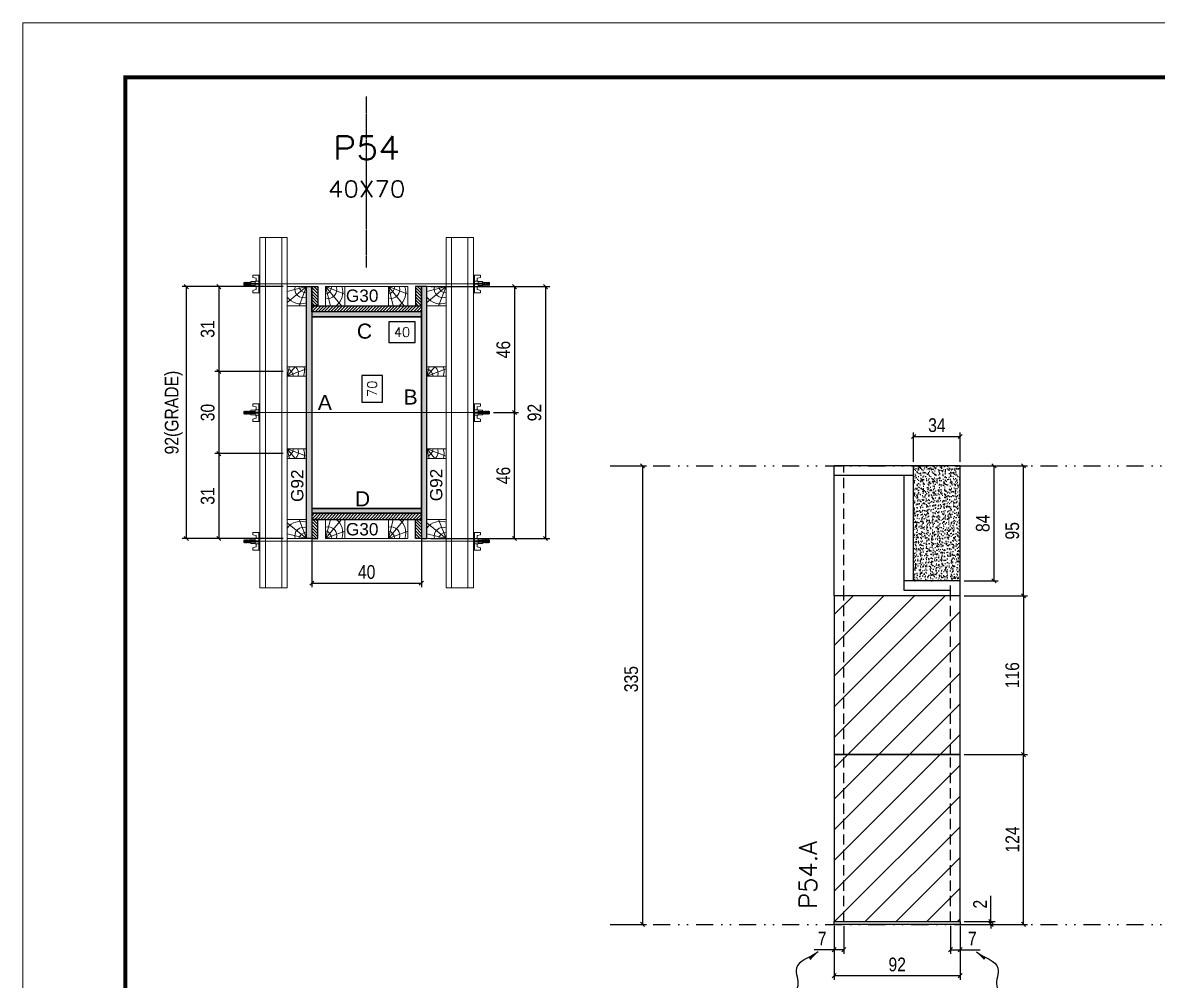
# Model space of a CAD drawing. Extents: x 2949 to 9203, y -16089 to 12527.
# Drawn here: x 2949 to 3778, y -13442 to -12742 of the extents above; entities that cross this region are included whole.
import ezdxf
from ezdxf.enums import TextEntityAlignment as Align

# ---------------------------------------------------------------- set-up
doc = ezdxf.new("R2010")
doc.units = 0
for name, pattern in [('DASHED', [0.75, 0.5, -0.25]), ('DIVIDE2', [0.625, 0.25, -0.125, 0, -0.125, 0, -0.125]), ('HIDDEN', [0.375, 0.25, -0.125])]:
    doc.linetypes.add(name, pattern=pattern)
for name, color, linetype in [('CHAPA', 1, 'Continuous'), ('COTA', 241, 'Continuous'), ('cotas', 4, 'Continuous'), ('MEIO_PONT', 93, 'Continuous'), ('Nível', 160, 'Continuous'), ('Painéis', 200, 'Continuous'), ('SARR_2.2x7', 40, 'Continuous'), ('SARRAFO', 251, 'Continuous'), ('Sarrafo de Pressão', 42, 'HIDDEN'), ('Texto de Titulo', 7, 'Continuous'), ('Texto Qtd Sarr', 242, 'Continuous'), ('TEXTO_GERAL', 7, 'Continuous')]:
    doc.layers.add(name, color=color, linetype=linetype)
for name, color, linetype, lineweight in [('Folhas', 255, 'Continuous', 9), ('Hachura', 251, 'Continuous', 9), ('Madeira', 126, 'Continuous', 18), ('Perfil Metálico', 224, 'Continuous', 18), ('SARRAFO DE PRESSAO', 251, 'DASHED', 9), ('Texto Seção', 7, 'Continuous', 15)]:
    doc.layers.add(name, color=color, linetype=linetype, lineweight=lineweight)
doc.styles.add('ARIAL', font='arial.ttf')
doc.styles.add('COTA TECNICA', font='techl___.ttf', dxfattribs={"height": 10})
doc.styles.add('COTA TECNICA 2X', font='techl___.ttf', dxfattribs={"height": 10})
doc.styles.add('COTA TECNICA-50', font='techl___.ttf', dxfattribs={"height": 10})
doc.styles.add('REGUA-120', font='ROMANS.shx', dxfattribs={"height": 15})
doc.styles.add('ROMANS', font='romans.shx')
doc.styles.add('SANSSERIF', font='sas_____.pfb')
doc.styles.get("Standard").update_dxf_attribs({"font": 'arial.ttf'})
doc.dimstyles.new('COTA PAINEL-50', dxfattribs={"dimtxt": 10, "dimasz": 3, "dimexe": 3, "dimexo": 3, "dimgap": 3, "dimtad": 1, "dimdec": 1, "dimzin": 12, "dimdsep": 46, "dimtxsty": 'COTA TECNICA-50', "dimblk1": 'OBLIQUE', "dimblk2": 'OBLIQUE', "dimsah": 1, "dimcen": 0.9, "dimclrd": 4, "dimclre": 4, "dimclrt": 240, "dimadec": 1, "dimazin": 3, "dimtfac": 1, "dimtdec": 1, "dimtmove": 0, "dimatfit": 3, "dimfxl": 1, "dimtolj": 1, "dimtzin": 12, "dimarcsym": 0})
doc.dimstyles.new('PAINEL', dxfattribs={"dimtxt": 10, "dimasz": 3, "dimexe": 3, "dimexo": 3, "dimgap": 3, "dimtad": 1, "dimdec": 1, "dimzin": 12, "dimdsep": 46, "dimtxsty": 'COTA TECNICA', "dimblk1": 'OBLIQUE', "dimblk2": 'OBLIQUE', "dimsah": 1, "dimcen": 0.9, "dimclrd": 4, "dimclre": 4, "dimclrt": 240, "dimadec": 1, "dimazin": 3, "dimtfac": 1, "dimtdec": 1, "dimtmove": 0, "dimatfit": 3, "dimfxl": 1, "dimtolj": 1, "dimtzin": 12, "dimarcsym": 0})
doc.dimstyles.new('SECAO PILAR', dxfattribs={"dimtxt": 10, "dimasz": 3, "dimexe": 3, "dimexo": 3, "dimgap": 3, "dimtad": 1, "dimdec": 1, "dimlfac": 0.5, "dimzin": 12, "dimdsep": 46, "dimtxsty": 'COTA TECNICA 2X', "dimblk1": 'OBLIQUE', "dimblk2": 'OBLIQUE', "dimsah": 1, "dimcen": 0.9, "dimclrd": 256, "dimclre": 256, "dimclrt": 256, "dimadec": 1, "dimazin": 3, "dimtfac": 1, "dimtdec": 1, "dimtmove": 0, "dimatfit": 3, "dimfxl": 1, "dimtolj": 1, "dimtzin": 12, "dimarcsym": 0})
doc.dimstyles.new('SECÇÃO 2', dxfattribs={"dimtxt": 7, "dimasz": 6, "dimexe": 0.18, "dimexo": 2, "dimgap": -4, "dimtad": 3, "dimdec": 1, "dimlfac": 0.5, "dimzin": 12, "dimdsep": 46, "dimtxsty": 'ROMANS', "dimblk": 'ARCHTICK', "dimcen": 0.09, "dimse1": 1, "dimse2": 1, "dimsd1": 1, "dimsd2": 1, "dimclrd": 180, "dimclre": 5, "dimclrt": 1, "dimadec": 0, "dimazin": 3, "dimtfac": 1, "dimtdec": 1, "dimtofl": 0, "dimtmove": 0, "dimatfit": 3, "dimldrblk": 'ARCHTICK', "dimfxl": 1, "dimtolj": 1, "dimtzin": 0, "dimarcsym": 0})
doc.dimstyles.get("Standard").update_dxf_attribs({"dimtxt": 0.18, "dimasz": 0.18, "dimexe": 0.18, "dimexo": 0.0625, "dimgap": 0.09, "dimtad": 0, "dimtih": 1, "dimtoh": 1, "dimdec": 4, "dimzin": 0, "dimdsep": 46, "dimtxsty": 'Standard', "dimcen": 0.09, "dimadec": 0, "dimazin": 0, "dimtfac": 1, "dimtdec": 4, "dimtofl": 0, "dimtmove": 0, "dimatfit": 3, "dimfxl": 1, "dimtolj": 1, "dimtzin": 0, "dimarcsym": 0})
pattern_1 = [(45, (-127662.416, -38793.522), (-11.2253202, 11.2253202), [])]

# ---------------------------------------------------------------- blocks, each defined once
blk = doc.blocks.new('9999999999')
at = {"layer": 'Folhas'}
blk.add_lwpolyline([(98138.98, 34190.21), (99623.98, 34190.21), (99623.98, 35240.21), (98138.98, 35240.21)], close=True, dxfattribs=at)
at = {"layer": 'Folhas', "color": 30, "const_width": 3}
blk.add_lwpolyline([(98213.98, 34230.21), (99583.98, 34230.21), (99583.98, 35200.21), (98213.98, 35200.21)], close=True, dxfattribs=at)
blk = doc.blocks.new('titulo1')
at = {"layer": 'Defpoints', "color": 252, "linetype": 'HIDDEN', "ltscale": 2}
blk.add_line((0, 0), (0, 125), dxfattribs=at)
at = {"layer": 'Defpoints', "style": 'ROMANS', "oblique": 15}
blk.add_attdef('FOLHA', text='', height=10, dxfattribs=at).set_placement((0, 15.58), align=Align.MIDDLE_CENTER)
at = {"layer": 'Texto Qtd Sarr', "color": 3, "style": 'ROMANS', "oblique": 15}
for tag, height, p in [('TITULO', 17, (0, 71.45)), ('SEÇÃO', 12, (0, 41.55))]:
    blk.add_attdef(tag, text='', height=height, dxfattribs=at).set_placement(p, align=Align.MIDDLE_CENTER)
blk = doc.blocks.new('_Oblique')
at = {"color": 0, "linetype": 'ByBlock', "lineweight": -2}
blk.add_line((-0.5, -0.5), (0.5, 0.5), dxfattribs=at)
blk = doc.blocks.new('*D3183')
at = {"layer": 'cotas', "color": 4, "linetype": 'ByBlock', "lineweight": -2, "transparency": 16777216}
for p, q in [((3381.24, -13065.63), (3404.96, -13065.63)), ((3401.96, -13065.63), (3401.96, -13400.63)), ((3381.24, -13400.63), (3404.96, -13400.63))]:
    blk.add_line(p, q, dxfattribs=at)
at = {"layer": 'Defpoints', "color": 0, "linetype": 'ByBlock', "transparency": 16777216}
for p in [(3378.24, -13065.63), (3378.24, -13400.63), (3401.96, -13400.63)]:
    blk.add_point(p, dxfattribs=at)
at = {"layer": 'cotas', "color": 4, "linetype": 'ByBlock', "lineweight": -2, "transparency": 16777216, "xscale": 3, "yscale": 3, "zscale": 3}
for p, rotation in [((3401.96, -13065.63), 90), ((3401.96, -13400.63), 270)]:
    blk.add_blockref('_Oblique', p, dxfattribs=dict(at, rotation=rotation))
at = {"layer": 'cotas', "color": 240, "linetype": 'ByBlock', "transparency": 16777216, "insert": (3393.74, -13221.48), "char_height": 10, "attachment_point": 5, "rotation": 90, "style": 'COTA TECNICA'}
blk.add_mtext('\\A1;335', dxfattribs=at)
blk = doc.blocks.new('*D3160')
at = {"layer": 'COTA', "color": 180, "lineweight": -2, "transparency": 16777216}
for p, q in [((3211.89, -12999.7), (3196.89, -12999.7)), ((3196.89, -12999.7), (3196.89, -13019.04)), ((3211.89, -13019.04), (3211.89, -12999.7)), ((3196.89, -13019.04), (3211.89, -13019.04))]:
    blk.add_line(p, q, dxfattribs=at)
at = {"layer": 'Defpoints', "color": 0, "transparency": 16777216}
for p in [(3160.38, -12956.74), (3160.38, -13096.74), (3215.89, -13096.74)]:
    blk.add_point(p, dxfattribs=at)
at = {"layer": 'COTA', "color": 1, "transparency": 16777216, "insert": (3204.39, -13009.37), "char_height": 7, "attachment_point": 5, "rotation": 90, "style": 'ROMANS'}
blk.add_mtext('\\A1;70', dxfattribs=at)
blk = doc.blocks.new('_ArchTick')
at = {"color": 0, "linetype": 'ByBlock', "const_width": 0.15}
blk.add_lwpolyline([(-0.5, -0.5), (0.5, 0.5)], dxfattribs=at)
blk = doc.blocks.new('*D3161')
at = {"layer": 'COTA', "lineweight": -2, "transparency": 16777216}
for p, q in [((3247.38, -12934.74), (3334.15, -12934.74)), ((3331.15, -12934.74), (3331.15, -13118.74)), ((3247.38, -13118.74), (3334.15, -13118.74))]:
    blk.add_line(p, q, dxfattribs=at)
at = {"layer": 'Defpoints', "color": 0, "transparency": 16777216}
for p in [(3244.38, -12934.74), (3244.38, -13118.74), (3331.15, -13118.74)]:
    blk.add_point(p, dxfattribs=at)
at = {"layer": 'COTA', "lineweight": -2, "transparency": 16777216, "xscale": 3, "yscale": 3, "zscale": 3}
for p, rotation in [((3331.15, -12934.74), 90), ((3331.15, -13118.74), 270)]:
    blk.add_blockref('_Oblique', p, dxfattribs=dict(at, rotation=rotation))
at = {"layer": 'COTA', "transparency": 16777216, "insert": (3323.07, -13026.74), "char_height": 10, "attachment_point": 5, "rotation": 90, "style": 'COTA TECNICA 2X'}
blk.add_mtext('\\A1;92', dxfattribs=at)
blk = doc.blocks.new('*D3162')
at = {"layer": 'COTA', "lineweight": -2, "transparency": 16777216}
for p, q in [((3281.38, -12934.74), (3311.39, -12934.74)), ((3308.39, -12934.74), (3308.39, -13026.74)), ((3293.18, -13026.74), (3311.39, -13026.74))]:
    blk.add_line(p, q, dxfattribs=at)
at = {"layer": 'Defpoints', "color": 0, "transparency": 16777216}
for p in [(3278.38, -12934.74), (3290.18, -13026.74), (3308.39, -13026.74)]:
    blk.add_point(p, dxfattribs=at)
at = {"layer": 'COTA', "lineweight": -2, "transparency": 16777216, "xscale": 3, "yscale": 3, "zscale": 3}
for p, rotation in [((3308.39, -12934.74), 90), ((3308.39, -13026.74), 270)]:
    blk.add_blockref('_Oblique', p, dxfattribs=dict(at, rotation=rotation))
at = {"layer": 'COTA', "transparency": 16777216, "insert": (3300.28, -12980.74), "char_height": 10, "attachment_point": 5, "rotation": 90, "style": 'COTA TECNICA 2X'}
blk.add_mtext('\\A1;46', dxfattribs=at)
blk = doc.blocks.new('*D3163')
at = {"layer": 'COTA', "lineweight": -2, "transparency": 16777216}
for p, q in [((3293.18, -13026.74), (3311.39, -13026.74)), ((3308.39, -13118.74), (3308.39, -13026.74)), ((3281.38, -13118.74), (3311.39, -13118.74))]:
    blk.add_line(p, q, dxfattribs=at)
at = {"layer": 'Defpoints', "color": 0, "transparency": 16777216}
for p in [(3290.18, -13026.74), (3308.39, -13026.74), (3278.38, -13118.74)]:
    blk.add_point(p, dxfattribs=at)
at = {"layer": 'COTA', "lineweight": -2, "transparency": 16777216, "xscale": 3, "yscale": 3, "zscale": 3}
for p, rotation in [((3308.39, -13026.74), 90), ((3308.39, -13118.74), 270)]:
    blk.add_blockref('_Oblique', p, dxfattribs=dict(at, rotation=rotation))
at = {"layer": 'COTA', "transparency": 16777216, "insert": (3300.28, -13072.74), "char_height": 10, "attachment_point": 5, "rotation": 90, "style": 'COTA TECNICA 2X'}
blk.add_mtext('\\A1;46', dxfattribs=at)
blk = doc.blocks.new('*D3164')
at = {"layer": 'COTA', "color": 180, "lineweight": -2, "transparency": 16777216}
for p, q in [((3235.88, -12960.53), (3216.55, -12960.53)), ((3216.55, -12960.53), (3216.55, -12975.53)), ((3235.88, -12975.53), (3235.88, -12960.53)), ((3216.55, -12975.53), (3235.88, -12975.53))]:
    blk.add_line(p, q, dxfattribs=at)
at = {"layer": 'Defpoints', "color": 0, "transparency": 16777216}
for p in [(3160.38, -12956.74), (3240.38, -12956.74), (3240.38, -12979.53)]:
    blk.add_point(p, dxfattribs=at)
at = {"layer": 'COTA', "color": 1, "transparency": 16777216, "insert": (3226.21, -12968.03), "char_height": 7, "attachment_point": 5, "style": 'ROMANS'}
blk.add_mtext('\\A1;40', dxfattribs=at)
blk = doc.blocks.new('PONTALETE')
at = {"layer": 'Madeira'}
for q in [(2.71, 7), (7, 5.76), (7, 1.74)]:
    blk.add_line((0, 0), q, dxfattribs=at)
blk.add_lwpolyline([(0, 0), (7, 0), (7, 7), (0, 7)], close=True, dxfattribs=at)
for centre, radius, start, end in [((2.04, 0.06), 6.23, 37.2818, 109.0913), ((1.09, 0.9), 3.19, 343.603, 109.9847), ((-0.21, -0.78), 3.09, 14.6322, 86.0383)]:
    blk.add_arc(centre, radius, start, end, dxfattribs=at)
blk = doc.blocks.new('*D3165')
at = {"layer": 'COTA', "lineweight": -2, "transparency": 16777216}
for p, q in [((3139.38, -12934.74), (3065.6, -12934.74)), ((3068.6, -12934.74), (3068.6, -13118.74)), ((3139.38, -13118.74), (3065.6, -13118.74))]:
    blk.add_line(p, q, dxfattribs=at)
at = {"layer": 'Defpoints', "color": 0, "transparency": 16777216}
for p in [(3142.38, -12934.74), (3068.6, -13118.74), (3142.38, -13118.74)]:
    blk.add_point(p, dxfattribs=at)
at = {"layer": 'COTA', "lineweight": -2, "transparency": 16777216, "xscale": 3, "yscale": 3, "zscale": 3}
for p, rotation in [((3068.6, -12934.74), 90), ((3068.6, -13118.74), 270)]:
    blk.add_blockref('_Oblique', p, dxfattribs=dict(at, rotation=rotation))
at = {"layer": 'COTA', "transparency": 16777216, "insert": (3059.38, -13026.74), "char_height": 10, "attachment_point": 5, "rotation": 90, "style": 'COTA TECNICA 2X'}
blk.add_mtext('\\A1;92(GRADE)', dxfattribs=at)
blk = doc.blocks.new('MEIO PONTALETE')
at = {"layer": 'Madeira'}
for q in [(2.71, 7), (3.5, 2.88), (3.5, 0.87)]:
    blk.add_line((0, 0), q, dxfattribs=at)
blk.add_lwpolyline([(0, 0), (3.5, 0), (3.5, 7), (0, 7)], close=True, dxfattribs=at)
for centre, radius, start, end in [((2.04, 0.06), 6.23, 76.4499, 109.0913), ((1.09, 0.9), 3.19, 40.9063, 109.9847), ((-0.21, -0.78), 3.09, 14.6322, 86.0383)]:
    blk.add_arc(centre, radius, start, end, dxfattribs=at)
blk = doc.blocks.new('*D3166')
at = {"layer": 'COTA', "lineweight": -2, "transparency": 16777216}
for p, q in [((3139.38, -13056.74), (3089.44, -13056.74)), ((3092.44, -13056.74), (3092.44, -13118.74)), ((3139.38, -13118.74), (3089.44, -13118.74))]:
    blk.add_line(p, q, dxfattribs=at)
at = {"layer": 'Defpoints', "color": 0, "transparency": 16777216}
for p in [(3142.38, -13056.74), (3092.44, -13118.74), (3142.38, -13118.74)]:
    blk.add_point(p, dxfattribs=at)
at = {"layer": 'COTA', "lineweight": -2, "transparency": 16777216, "xscale": 3, "yscale": 3, "zscale": 3}
for p, rotation in [((3092.44, -13056.74), 90), ((3092.44, -13118.74), 270)]:
    blk.add_blockref('_Oblique', p, dxfattribs=dict(at, rotation=rotation))
at = {"layer": 'COTA', "transparency": 16777216, "insert": (3084.23, -13087.74), "char_height": 10, "attachment_point": 5, "rotation": 90, "style": 'COTA TECNICA 2X'}
blk.add_mtext('\\A1;31', dxfattribs=at)
blk = doc.blocks.new('C')
at = {"layer": 'Hachura', "color": 0}
for p, q in [((0, 3.22), (0, -3.22)), ((0.45, 3.22), (0, 3.22)), ((0.46, 3.16), (0, 3.16)), ((0.46, 3.05), (0, 3.05)), ((0.46, 2.88), (0, 2.88)), ((0, 2.75), (0, -1.16)), ((0.46, 2.65), (0, 2.65)), ((0.46, 2.23), (0, 2.23)), ((0.46, 1.51), (0, 1.51)), ((0.39, 0.49), (0.17, 0.49)), ((0.45, -3.23), (0.45, 3.22)), ((0.45, 3.22), (2.58, 3.22)), ((1.74, 0.97), (0.45, 0.97)), ((1.45, 0.1), (0.45, 0.1)), ((1.35, 1.94), (1.35, 0.96)), ((2.58, 2.39), (1.47, 2.09)), ((1.74, -0.97), (1.74, 0.97)), ((1.74, 0.97), (1.74, 0.84)), ((1.74, 0.97), (1.74, 0.84)), ((1.74, 0.84), (3.35, 0.84)), ((3.35, 0.45), (1.74, 0.45)), ((2.58, 3.22), (2.58, 2.39)), ((3.32, 0.84), (3.32, -0.84)), ((3.35, 0.84), (3.35, -0.84)), ((3.68, 0.45), (3.35, 0.45)), ((3.84, -0.52), (3.35, 0.45)), ((3.35, 0.06), (3.67, -0.57)), ((3.68, 0.45), (4.16, -0.52)), ((3.72, 0.5), (4.25, -0.57)), ((4.37, -0.55), (3.83, 0.53)), ((4.15, 0.45), (3.93, 0.45)), ((4.42, -0.52), (3.93, 0.45)), ((4.15, 0.45), (4.26, 0.45)), ((4.26, 0.45), (4.74, -0.52)), ((4.3, 0.5), (4.83, -0.57)), ((4.95, -0.55), (4.41, 0.53)), ((4.51, 0.45), (4.84, 0.45)), ((5, -0.52), (4.51, 0.45)), ((4.84, 0.45), (5.32, -0.52)), ((4.88, 0.5), (5.41, -0.57)), ((5.53, -0.55), (4.99, 0.53)), ((5.58, -0.52), (5.09, 0.45)), ((5.42, 0.45), (5.09, 0.45)), ((5.58, -0.52), (5.09, 0.45)), ((5.42, 0.45), (5.74, -0.19)), ((5.46, 0.5), (5.74, -0.07)), ((5.74, 0.19), (5.57, 0.53)), ((5.74, 0.32), (5.68, 0.45)), ((5.68, 0.45), (5.74, 0.45)), ((5.74, 0.45), (5.9, 0.29)), ((5.74, 0.45), (5.74, -0.52)), ((5.9, -0.36), (5.9, 0.29)), ((0.45, 0), (0, 0)), ((0.46, -1.52), (0, -1.52)), ((0.46, -2.23), (0, -2.23)), ((0.46, -2.65), (0, -2.65)), ((0.46, -2.88), (0, -2.88)), ((0.46, -3.05), (0, -3.05)), ((0.46, -3.16), (0, -3.16)), ((0, -3.22), (2.57, -3.22)), ((0.08, -0.48), (0.29, -0.48)), ((0.29, -0.48), (0.4, -0.48)), ((0.45, 0), (0.45, -0.97)), ((0.45, -0.16), (1.45, -0.16)), ((0.45, -0.65), (0.45, -0.32)), ((0.45, -3.23), (0.45, -0.65)), ((0.45, -0.97), (1.74, -0.97)), ((1.35, -1.94), (1.35, -0.97)), ((2.58, -2.39), (1.47, -2.1)), ((3.35, -0.32), (1.74, -0.32)), ((3.35, -0.84), (1.74, -0.84)), ((2.58, -3.23), (2.58, -2.39)), ((3.35, -0.07), (3.58, -0.52)), ((3.35, -0.52), (3.58, -0.52)), ((3.84, -0.52), (4.16, -0.52)), ((4.42, -0.52), (4.74, -0.52)), ((4.63, -0.52), (4.74, -0.52)), ((5, -0.52), (5.32, -0.52)), ((5.58, -0.52), (5.74, -0.52)), ((5.74, -0.52), (5.9, -0.36)), ((5.74, -0.52), (5.74, -0.52))]:
    blk.add_line(p, q, dxfattribs=at)
for centre, radius, start, end in [((1.52, 1.94), 0.161, 104.7436, 180), ((1.44, -0.03), 0.129, 272.695, 87.305), ((3.81, 0.39), 0.143, 25.5688, 154.4312), ((4.39, 0.39), 0.143, 25.5688, 154.4312), ((4.97, 0.39), 0.143, 25.5688, 154.4312), ((5.55, 0.39), 0.143, 25.5688, 154.4312), ((0.17, -0.37), 0.174, 221.744, 317.8592), ((1.52, -1.94), 0.161, 180, 255.2564), ((3.71, -0.4), 0.174, 222.1408, 318.256), ((4.29, -0.4), 0.174, 222.1408, 318.256), ((4.87, -0.4), 0.174, 222.1408, 318.256), ((5.45, -0.4), 0.174, 222.1408, 318.256), ((5.61, -0.4), 0.174, 317.8592, 318.256)]:
    blk.add_arc(centre, radius, start, end, dxfattribs=at)
blk = doc.blocks.new('*D3167')
at = {"layer": 'COTA', "lineweight": -2, "transparency": 16777216}
for p, q in [((3139.38, -12934.74), (3089.44, -12934.74)), ((3092.44, -12934.74), (3092.44, -12996.74)), ((3139.38, -12996.74), (3089.44, -12996.74))]:
    blk.add_line(p, q, dxfattribs=at)
at = {"layer": 'Defpoints', "color": 0, "transparency": 16777216}
for p in [(3142.38, -12934.74), (3092.44, -12996.74), (3142.38, -12996.74)]:
    blk.add_point(p, dxfattribs=at)
at = {"layer": 'COTA', "lineweight": -2, "transparency": 16777216, "xscale": 3, "yscale": 3, "zscale": 3}
for p, rotation in [((3092.44, -12934.74), 90), ((3092.44, -12996.74), 270)]:
    blk.add_blockref('_Oblique', p, dxfattribs=dict(at, rotation=rotation))
at = {"layer": 'COTA', "transparency": 16777216, "insert": (3084.23, -12965.74), "char_height": 10, "attachment_point": 5, "rotation": 90, "style": 'COTA TECNICA 2X'}
blk.add_mtext('\\A1;31', dxfattribs=at)
blk = doc.blocks.new('*D3168')
at = {"layer": 'COTA', "lineweight": -2, "transparency": 16777216}
for p, q in [((3139.38, -12996.74), (3089.44, -12996.74)), ((3092.44, -12996.74), (3092.44, -13056.74)), ((3139.38, -13056.74), (3089.44, -13056.74))]:
    blk.add_line(p, q, dxfattribs=at)
at = {"layer": 'Defpoints', "color": 0, "transparency": 16777216}
for p in [(3142.38, -12996.74), (3092.44, -13056.74), (3142.38, -13056.74)]:
    blk.add_point(p, dxfattribs=at)
at = {"layer": 'COTA', "lineweight": -2, "transparency": 16777216, "xscale": 3, "yscale": 3, "zscale": 3}
for p, rotation in [((3092.44, -12996.74), 90), ((3092.44, -13056.74), 270)]:
    blk.add_blockref('_Oblique', p, dxfattribs=dict(at, rotation=rotation))
at = {"layer": 'COTA', "transparency": 16777216, "insert": (3084.23, -13026.74), "char_height": 10, "attachment_point": 5, "rotation": 90, "style": 'COTA TECNICA 2X'}
blk.add_mtext('\\A1;30', dxfattribs=at)
blk = doc.blocks.new('*D3184')
at = {"layer": 'COTA', "lineweight": -2, "transparency": 16777216}
for p, q in [((3160.38, -13103.34), (3160.38, -13154.38)), ((3240.38, -13103.34), (3240.38, -13154.38)), ((3160.38, -13151.38), (3240.38, -13151.38))]:
    blk.add_line(p, q, dxfattribs=at)
at = {"layer": 'Defpoints', "color": 0, "transparency": 16777216}
for p in [(3160.38, -13100.34), (3240.38, -13100.34), (3240.38, -13151.38)]:
    blk.add_point(p, dxfattribs=at)
at = {"layer": 'COTA', "lineweight": -2, "transparency": 16777216, "xscale": 3, "yscale": 3, "zscale": 3, "rotation": 180}
blk.add_blockref('_Oblique', (3160.38, -13151.38), dxfattribs=at)
at = {"layer": 'COTA', "lineweight": -2, "transparency": 16777216, "xscale": 3, "yscale": 3, "zscale": 3}
blk.add_blockref('_Oblique', (3240.38, -13151.38), dxfattribs=at)
at = {"layer": 'COTA', "transparency": 16777216, "insert": (3200.38, -13143.27), "char_height": 10, "attachment_point": 5, "style": 'COTA TECNICA 2X'}
blk.add_mtext('\\A1;40', dxfattribs=at)
blk = doc.blocks.new('*D3169')
at = {"layer": 'COTA', "color": 4, "lineweight": -2, "transparency": 16777216}
for p, q in [((3542.09, -13401.63), (3542.09, -13441.09)), ((3634.09, -13401.63), (3634.09, -13441.09)), ((3542.09, -13438.09), (3634.09, -13438.09))]:
    blk.add_line(p, q, dxfattribs=at)
at = {"layer": 'Defpoints', "color": 0, "transparency": 16777216}
for p in [(3542.09, -13398.63), (3634.09, -13398.63), (3634.09, -13438.09)]:
    blk.add_point(p, dxfattribs=at)
at = {"layer": 'COTA', "color": 4, "lineweight": -2, "transparency": 16777216, "xscale": 3, "yscale": 3, "zscale": 3, "rotation": 180}
blk.add_blockref('_Oblique', (3542.09, -13438.09), dxfattribs=at)
at = {"layer": 'COTA', "color": 4, "lineweight": -2, "transparency": 16777216, "xscale": 3, "yscale": 3, "zscale": 3}
blk.add_blockref('_Oblique', (3634.09, -13438.09), dxfattribs=at)
at = {"layer": 'COTA', "color": 240, "transparency": 16777216, "insert": (3588.09, -13430), "char_height": 10, "attachment_point": 5, "style": 'COTA TECNICA'}
blk.add_mtext('\\A1;92', dxfattribs=at)
blk = doc.blocks.new('*D3170')
at = {"layer": 'COTA', "color": 4, "lineweight": -2, "transparency": 16777216}
for p, q in [((3542.09, -13403.63), (3542.09, -13422.14)), ((3549.09, -13401.63), (3549.09, -13422.14)), ((3542.09, -13419.14), (3527.36, -13419.14)), ((3549.09, -13419.14), (3542.09, -13419.14))]:
    blk.add_line(p, q, dxfattribs=at)
at = {"layer": 'Defpoints', "color": 0, "transparency": 16777216}
for p in [(3549.09, -13398.63), (3542.09, -13400.63), (3542.09, -13419.14)]:
    blk.add_point(p, dxfattribs=at)
at = {"layer": 'COTA', "color": 4, "lineweight": -2, "transparency": 16777216, "xscale": 3, "yscale": 3, "zscale": 3, "rotation": 180}
blk.add_blockref('_Oblique', (3542.09, -13419.14), dxfattribs=at)
at = {"layer": 'COTA', "color": 4, "lineweight": -2, "transparency": 16777216, "xscale": 3, "yscale": 3, "zscale": 3}
blk.add_blockref('_Oblique', (3549.09, -13419.14), dxfattribs=at)
at = {"layer": 'COTA', "color": 240, "transparency": 16777216, "insert": (3533.23, -13411.07), "char_height": 10, "attachment_point": 5, "style": 'COTA TECNICA-50'}
blk.add_mtext('\\A1;7', dxfattribs=at)
blk = doc.blocks.new('*D3171')
at = {"layer": 'COTA', "color": 4, "lineweight": -2, "transparency": 16777216}
for p, q in [((3627.09, -13401.63), (3627.09, -13422.14)), ((3634.09, -13403.63), (3634.09, -13422.14)), ((3627.09, -13419.14), (3634.09, -13419.14)), ((3634.09, -13419.14), (3648.82, -13419.14))]:
    blk.add_line(p, q, dxfattribs=at)
at = {"layer": 'Defpoints', "color": 0, "transparency": 16777216}
for p in [(3627.09, -13398.63), (3634.09, -13400.63), (3634.09, -13419.14)]:
    blk.add_point(p, dxfattribs=at)
at = {"layer": 'COTA', "color": 4, "lineweight": -2, "transparency": 16777216, "xscale": 3, "yscale": 3, "zscale": 3, "rotation": 180}
blk.add_blockref('_Oblique', (3627.09, -13419.14), dxfattribs=at)
at = {"layer": 'COTA', "color": 4, "lineweight": -2, "transparency": 16777216, "xscale": 3, "yscale": 3, "zscale": 3}
blk.add_blockref('_Oblique', (3634.09, -13419.14), dxfattribs=at)
at = {"layer": 'COTA', "color": 240, "transparency": 16777216, "insert": (3642.96, -13411.07), "char_height": 10, "attachment_point": 5, "style": 'COTA TECNICA-50'}
blk.add_mtext('\\A1;7', dxfattribs=at)
blk = doc.blocks.new('*D3172')
at = {"layer": 'COTA', "color": 4, "lineweight": -2, "transparency": 16777216}
for p, q in [((3637.09, -13276.63), (3683.33, -13276.63)), ((3680.33, -13400.63), (3680.33, -13276.63)), ((3637.09, -13400.63), (3683.33, -13400.63))]:
    blk.add_line(p, q, dxfattribs=at)
at = {"layer": 'Defpoints', "color": 0, "transparency": 16777216}
for p in [(3634.09, -13276.63), (3680.33, -13276.63), (3634.09, -13400.63)]:
    blk.add_point(p, dxfattribs=at)
at = {"layer": 'COTA', "color": 4, "lineweight": -2, "transparency": 16777216, "xscale": 3, "yscale": 3, "zscale": 3}
for p, rotation in [((3680.33, -13276.63), 90), ((3680.33, -13400.63), 270)]:
    blk.add_blockref('_Oblique', p, dxfattribs=dict(at, rotation=rotation))
at = {"layer": 'COTA', "color": 240, "transparency": 16777216, "insert": (3672.26, -13338.63), "char_height": 10, "attachment_point": 5, "rotation": 90, "style": 'COTA TECNICA-50'}
blk.add_mtext('\\A1;124', dxfattribs=at)
blk = doc.blocks.new('*D3173')
at = {"layer": 'COTA', "color": 4, "lineweight": -2, "transparency": 16777216}
for p, q in [((3656.62, -13398.63), (3656.62, -13379.83)), ((3637.09, -13398.63), (3659.62, -13398.63)), ((3656.62, -13400.63), (3656.62, -13398.63)), ((3637.09, -13400.63), (3659.62, -13400.63)), ((3656.62, -13400.63), (3656.62, -13403.63))]:
    blk.add_line(p, q, dxfattribs=at)
at = {"layer": 'Defpoints', "color": 0, "transparency": 16777216}
for p in [(3634.09, -13398.63), (3634.09, -13400.63), (3656.62, -13400.63)]:
    blk.add_point(p, dxfattribs=at)
at = {"layer": 'COTA', "color": 4, "lineweight": -2, "transparency": 16777216, "xscale": 3, "yscale": 3, "zscale": 3}
for p, rotation in [((3656.62, -13398.63), 270), ((3656.62, -13400.63), 90)]:
    blk.add_blockref('_Oblique', p, dxfattribs=dict(at, rotation=rotation))
at = {"layer": 'COTA', "color": 240, "transparency": 16777216, "insert": (3648.62, -13385.89), "char_height": 10, "attachment_point": 5, "rotation": 90, "style": 'COTA TECNICA-50'}
blk.add_mtext('\\A1;2', dxfattribs=at)
blk = doc.blocks.new('*D3174')
at = {"layer": 'COTA', "color": 4, "linetype": 'ByBlock', "lineweight": -2, "transparency": 16777216}
for p, q in [((3637.09, -13160.63), (3683.33, -13160.63)), ((3680.33, -13160.63), (3680.33, -13276.63)), ((3637.09, -13276.63), (3683.33, -13276.63))]:
    blk.add_line(p, q, dxfattribs=at)
at = {"layer": 'Defpoints', "color": 0, "linetype": 'ByBlock', "transparency": 16777216}
for p in [(3634.09, -13160.63), (3634.09, -13276.63), (3680.33, -13276.63)]:
    blk.add_point(p, dxfattribs=at)
at = {"layer": 'COTA', "color": 4, "linetype": 'ByBlock', "lineweight": -2, "transparency": 16777216, "xscale": 3, "yscale": 3, "zscale": 3}
for p, rotation in [((3680.33, -13160.63), 90), ((3680.33, -13276.63), 270)]:
    blk.add_blockref('_Oblique', p, dxfattribs=dict(at, rotation=rotation))
at = {"layer": 'COTA', "color": 240, "linetype": 'ByBlock', "transparency": 16777216, "insert": (3672.23, -13218.63), "char_height": 10, "attachment_point": 5, "rotation": 90, "style": 'COTA TECNICA'}
blk.add_mtext('\\A1;116', dxfattribs=at)
blk = doc.blocks.new('*D3185')
at = {"layer": 'COTA', "color": 4, "lineweight": -2, "transparency": 16777216}
for p, q in [((3637.09, -13065.63), (3683.33, -13065.63)), ((3680.33, -13160.63), (3680.33, -13065.63)), ((3637.09, -13160.63), (3683.33, -13160.63))]:
    blk.add_line(p, q, dxfattribs=at)
at = {"layer": 'Defpoints', "color": 0, "transparency": 16777216}
for p in [(3634.09, -13065.63), (3680.33, -13065.63), (3634.09, -13160.63)]:
    blk.add_point(p, dxfattribs=at)
at = {"layer": 'COTA', "color": 4, "lineweight": -2, "transparency": 16777216, "xscale": 3, "yscale": 3, "zscale": 3}
for p, rotation in [((3680.33, -13065.63), 90), ((3680.33, -13160.63), 270)]:
    blk.add_blockref('_Oblique', p, dxfattribs=dict(at, rotation=rotation))
at = {"layer": 'COTA', "color": 240, "transparency": 16777216, "insert": (3672.19, -13113.13), "char_height": 10, "attachment_point": 5, "rotation": 90, "style": 'COTA TECNICA'}
blk.add_mtext('\\A1;95', dxfattribs=at)
blk = doc.blocks.new('*D3186')
at = {"layer": 'COTA', "color": 4, "lineweight": -2, "transparency": 16777216}
for p, q in [((3637.09, -13065.63), (3661.79, -13065.63)), ((3658.79, -13065.63), (3658.79, -13149.63)), ((3637.09, -13149.63), (3661.79, -13149.63))]:
    blk.add_line(p, q, dxfattribs=at)
at = {"layer": 'Defpoints', "color": 0, "transparency": 16777216}
for p in [(3634.09, -13065.63), (3634.09, -13149.63), (3658.79, -13149.63)]:
    blk.add_point(p, dxfattribs=at)
at = {"layer": 'COTA', "color": 4, "lineweight": -2, "transparency": 16777216, "xscale": 3, "yscale": 3, "zscale": 3}
for p, rotation in [((3658.79, -13065.63), 90), ((3658.79, -13149.63), 270)]:
    blk.add_blockref('_Oblique', p, dxfattribs=dict(at, rotation=rotation))
at = {"layer": 'COTA', "color": 240, "transparency": 16777216, "insert": (3650.7, -13107.63), "char_height": 10, "attachment_point": 5, "rotation": 90, "style": 'COTA TECNICA'}
blk.add_mtext('\\A1;84', dxfattribs=at)
blk = doc.blocks.new('*D3187')
at = {"layer": 'COTA', "color": 4, "lineweight": -2, "transparency": 16777216}
for p, q in [((3600.09, -13062.63), (3600.09, -13041.22)), ((3634.09, -13062.63), (3634.09, -13041.22)), ((3600.09, -13044.22), (3634.09, -13044.22))]:
    blk.add_line(p, q, dxfattribs=at)
at = {"layer": 'Defpoints', "color": 0, "transparency": 16777216}
for p in [(3634.09, -13044.22), (3600.09, -13065.63), (3634.09, -13065.63)]:
    blk.add_point(p, dxfattribs=at)
at = {"layer": 'COTA', "color": 4, "lineweight": -2, "transparency": 16777216, "xscale": 3, "yscale": 3, "zscale": 3, "rotation": 180}
blk.add_blockref('_Oblique', (3600.09, -13044.22), dxfattribs=at)
at = {"layer": 'COTA', "color": 4, "lineweight": -2, "transparency": 16777216, "xscale": 3, "yscale": 3, "zscale": 3}
blk.add_blockref('_Oblique', (3634.09, -13044.22), dxfattribs=at)
at = {"layer": 'COTA', "color": 240, "transparency": 16777216, "insert": (3617.09, -13036), "char_height": 10, "attachment_point": 5, "style": 'COTA TECNICA-50'}
blk.add_mtext('\\A1;34', dxfattribs=at)

msp = doc.modelspace()

# ---------------------------------------------------------------- hatches: boundary and pattern name
at = {"layer": 'COTA', "linetype": 'ByBlock'}
h = msp.add_hatch(dxfattribs=at)
h.set_pattern_fill('AR-CONC', color=256, scale=0.03)
h.paths.add_polyline_path([(3634.09, -13065.63), (3600.09, -13065.63), (3600.09, -13149.63), (3634.09, -13149.63)])
at = {"layer": 'Hachura'}
h = msp.add_hatch(color=256, dxfattribs=at)
h.dxf.hatch_style = 1
h.paths.add_polyline_path([(3160.38, -13118.74), (3156.38, -13118.74), (3156.38, -12934.74), (3160.38, -12934.74)])
h = msp.add_hatch(color=256, dxfattribs=at)
h.dxf.hatch_style = 1
h.paths.add_polyline_path([(3160.38, -13118.74), (3156.38, -13118.74), (3156.38, -12934.74), (3160.38, -12934.74)])
h = msp.add_hatch(dxfattribs=at)
h.set_pattern_fill('ANSI31', color=256, scale=0.5, angle=90, style=0)
h.set_pattern_definition([(135, (-19731.0287, -3810.7878), (-1.12253202, -1.12253202), [])])
h.paths.add_polyline_path([(3160.38, -12948.74), (3164.78, -12948.74), (3164.78, -12934.74), (3160.38, -12934.74)])
h = msp.add_hatch(dxfattribs=at)
h.set_pattern_fill('ANSI31', color=256, scale=0.5, angle=90, style=0)
h.set_pattern_definition([(135, (-19689.0287, -3810.7878), (-1.12253202, -1.12253202), [])])
h.paths.add_polyline_path([(3240.38, -12948.74), (3235.98, -12948.74), (3235.98, -12934.74), (3240.38, -12934.74)])
h = msp.add_hatch(color=256, dxfattribs=at)
h.dxf.hatch_style = 1
h.paths.add_polyline_path([(3240.38, -13118.74), (3244.38, -13118.74), (3244.38, -12934.74), (3240.38, -12934.74)])
h = msp.add_hatch(color=256, dxfattribs=at)
h.dxf.hatch_style = 1
h.paths.add_polyline_path([(3240.38, -13118.74), (3244.38, -13118.74), (3244.38, -12934.74), (3240.38, -12934.74)])
h = msp.add_hatch(dxfattribs=at)
h.set_pattern_fill('ANSI31', color=256, scale=0.5, style=0)
h.set_pattern_definition([(45, (12334.3313, 9976.2685), (-1.12253202, 1.12253202), [])])
h.paths.add_polyline_path([(3240.38, -12953.14), (3240.38, -12948.74), (3160.38, -12948.74), (3160.38, -12953.14)])
h = msp.add_hatch(color=256, dxfattribs=at)
h.dxf.hatch_style = 1
h.paths.add_polyline_path([(3160.38, -12953.14), (3160.38, -12956.74), (3240.38, -12956.74), (3240.38, -12953.14)])
h = msp.add_hatch(color=256, dxfattribs=at)
h.dxf.hatch_style = 1
h.paths.add_polyline_path([(3160.38, -12953.14), (3160.38, -12956.74), (3240.38, -12956.74), (3240.38, -12953.14)])
h = msp.add_hatch(color=256, dxfattribs=at)
h.dxf.hatch_style = 1
h.paths.add_polyline_path([(3160.38, -13096.74), (3160.38, -13100.34), (3240.38, -13100.34), (3240.38, -13096.74)])
h = msp.add_hatch(color=256, dxfattribs=at)
h.dxf.hatch_style = 1
h.paths.add_polyline_path([(3160.38, -13096.74), (3160.38, -13100.34), (3240.38, -13100.34), (3240.38, -13096.74)])
h = msp.add_hatch(dxfattribs=at)
h.set_pattern_fill('ANSI31', color=256, scale=0.5, style=0)
h.set_pattern_definition([(45, (12334.3313, 10002.2685), (-1.12253202, 1.12253202), [])])
h.paths.add_polyline_path([(3240.38, -13100.34), (3240.38, -13104.74), (3160.38, -13104.74), (3160.38, -13100.34)])
h = msp.add_hatch(dxfattribs=at)
h.set_pattern_fill('ANSI31', color=256, scale=0.5, angle=90, style=0)
h.set_pattern_definition([(135, (-19731.0287, -3615.7878), (-1.12253202, -1.12253202), [])])
h.paths.add_polyline_path([(3160.38, -13104.74), (3164.78, -13104.74), (3164.78, -13118.74), (3160.38, -13118.74)])
h = msp.add_hatch(dxfattribs=at)
h.set_pattern_fill('ANSI31', color=256, scale=0.5, angle=90, style=0)
h.set_pattern_definition([(135, (-19689.0287, -3615.7878), (-1.12253202, -1.12253202), [])])
h.paths.add_polyline_path([(3240.38, -13104.74), (3235.98, -13104.74), (3235.98, -13118.74), (3240.38, -13118.74)])
at = {"layer": 'Hachura', "linetype": 'ByBlock'}
h = msp.add_hatch(dxfattribs=at)
h.set_pattern_fill('ANSI31', color=256, scale=5)
h.set_pattern_definition(pattern_1)
h.paths.add_polyline_path([(3542.09, -13276.63), (3634.09, -13276.63), (3634.09, -13160.63), (3542.09, -13160.63)])
h = msp.add_hatch(dxfattribs=at)
h.set_pattern_fill('ANSI31', color=256, scale=5)
h.set_pattern_definition(pattern_1)
h.paths.add_polyline_path([(3634.09, -13276.63), (3542.09, -13276.63), (3542.09, -13398.63), (3634.09, -13398.63)])

# ---------------------------------------------------------------- linework, layer by layer
at = {"layer": 'CHAPA'}
for points in [[(3160.38, -13118.74), (3156.38, -13118.74), (3156.38, -12934.74), (3160.38, -12934.74)], [(3160.38, -13118.74), (3156.38, -13118.74), (3156.38, -12934.74), (3160.38, -12934.74)], [(3240.38, -13118.74), (3244.38, -13118.74), (3244.38, -12934.74), (3240.38, -12934.74)], [(3240.38, -13118.74), (3244.38, -13118.74), (3244.38, -12934.74), (3240.38, -12934.74)], [(3160.38, -12953.14), (3160.38, -12956.74), (3240.38, -12956.74), (3240.38, -12953.14)], [(3160.38, -12953.14), (3160.38, -12956.74), (3240.38, -12956.74), (3240.38, -12953.14)], [(3160.38, -13096.74), (3160.38, -13100.34), (3240.38, -13100.34), (3240.38, -13096.74)], [(3160.38, -13096.74), (3160.38, -13100.34), (3240.38, -13100.34), (3240.38, -13096.74)]]:
    msp.add_lwpolyline(points, close=True, dxfattribs=at)
at = {"layer": 'COTA', "linetype": 'ByBlock'}
for p, q in [((3634.09, -13065.63), (3600.09, -13065.63)), ((3634.09, -13149.63), (3634.09, -13065.63))]:
    msp.add_line(p, q, dxfattribs=at)
at = {"layer": 'Hachura'}
for p, q in [((3111.58, -12932.74), (3285.38, -12932.73)), ((3111.58, -13026.74), (3285.38, -13026.75)), ((3111.58, -13120.74), (3285.38, -13120.75))]:
    msp.add_line(p, q, dxfattribs=at)
at = {"layer": 'Madeira'}
for points in [[(3156.38, -13118.74), (3142.38, -13118.74), (3142.38, -12934.74), (3156.38, -12934.74)], [(3170.38, -12934.74), (3170.38, -12948.74), (3230.38, -12948.74), (3230.38, -12934.74)], [(3244.38, -13118.74), (3258.38, -13118.74), (3258.38, -12934.74), (3244.38, -12934.74)], [(3170.38, -13118.74), (3170.38, -13104.74), (3230.38, -13104.74), (3230.38, -13118.74)]]:
    msp.add_lwpolyline(points, close=True, dxfattribs=at)
at = {"layer": 'Nível', "color": 4, "linetype": 'DIVIDE2', "ltscale": 50}
for p, q in [((3378.24, -13065.63), (4388.58, -13065.63)), ((3378.24, -13400.63), (4388.58, -13400.63))]:
    msp.add_line(p, q, dxfattribs=at)
at = {"layer": 'Painéis'}
for p, q in [((3542.09, -13160.63), (3542.09, -13065.63)), ((3600.09, -13065.63), (3542.09, -13065.63)), ((3600.09, -13149.63), (3600.09, -13065.63)), ((3634.09, -13149.63), (3600.09, -13149.63)), ((3634.09, -13160.63), (3634.09, -13149.63)), ((3634.09, -13160.63), (3542.09, -13160.63))]:
    msp.add_line(p, q, dxfattribs=at)
for points in [[(3240.38, -12956.74), (3160.38, -12956.74), (3160.38, -13096.74), (3240.38, -13096.74)], [(3542.09, -13276.63), (3634.09, -13276.63), (3634.09, -13160.63), (3542.09, -13160.63)], [(3542.09, -13398.63), (3634.09, -13398.63), (3634.09, -13276.63), (3542.09, -13276.63)], [(3542.09, -13398.63), (3634.09, -13398.63), (3634.09, -13400.63), (3542.09, -13400.63)]]:
    msp.add_lwpolyline(points, close=True, dxfattribs=at)
at = {"layer": 'Perfil Metálico'}
for points in [[(3122.38, -13154.74), (3142.38, -13154.74), (3142.38, -12898.74), (3122.38, -12898.74)], [(3138.38, -12898.74), (3126.38, -12898.74), (3126.38, -13154.74), (3138.38, -13154.74)], [(3278.38, -13154.74), (3258.38, -13154.74), (3258.38, -12898.74), (3278.38, -12898.74)], [(3262.38, -12898.74), (3274.38, -12898.74), (3274.38, -13154.74), (3262.38, -13154.74)]]:
    msp.add_lwpolyline(points, close=True, dxfattribs=at)
at = {"layer": 'SARR_2.2x7'}
for p, q in [((3600.09, -13072.63), (3542.09, -13072.63)), ((3593.09, -13149.63), (3593.09, -13072.63)), ((3593.09, -13156.63), (3593.09, -13149.63)), ((3600.09, -13149.63), (3593.09, -13149.63)), ((3627.09, -13156.63), (3593.09, -13156.63))]:
    msp.add_line(p, q, dxfattribs=at)
at = {"layer": 'SARRAFO'}
for points in [[(3164.78, -12934.74), (3164.78, -12948.74), (3160.38, -12948.74), (3160.38, -12934.74)], [(3235.98, -12934.74), (3235.98, -12948.74), (3240.38, -12948.74), (3240.38, -12934.74)], [(3160.38, -12948.74), (3240.38, -12948.74), (3240.38, -12953.14), (3160.38, -12953.14)], [(3160.38, -13104.74), (3240.38, -13104.74), (3240.38, -13100.34), (3160.38, -13100.34)], [(3164.78, -13118.74), (3164.78, -13104.74), (3160.38, -13104.74), (3160.38, -13118.74)], [(3235.98, -13118.74), (3235.98, -13104.74), (3240.38, -13104.74), (3240.38, -13118.74)]]:
    msp.add_lwpolyline(points, close=True, dxfattribs=at)
at = {"layer": 'Sarrafo de Pressão', "ltscale": 30}
for p, q in [((3549.09, -13160.63), (3549.09, -13065.63)), ((3627.09, -13160.63), (3627.09, -13149.63)), ((3549.09, -13276.63), (3549.09, -13160.63)), ((3627.09, -13276.63), (3627.09, -13160.63)), ((3549.09, -13398.63), (3549.09, -13276.63)), ((3627.09, -13398.63), (3627.09, -13276.63))]:
    msp.add_line(p, q, dxfattribs=at)

# ---------------------------------------------------------------- block references
at = {"layer": 'Hachura', "linetype": 'Continuous', "yscale": 2, "zscale": 2, "rotation": 180}
for p, xscale in [((3122.38, -12932.74), 2), ((3278.38, -12932.74), -2)]:
    msp.add_blockref('C', p, dxfattribs=dict(at, xscale=xscale))
at = {"layer": 'Hachura', "linetype": 'Continuous', "yscale": 2, "zscale": 2}
for p, xscale in [((3122.38, -13026.74), -2), ((3278.38, -13026.74), 2), ((3122.38, -13120.74), -2), ((3278.38, -13120.74), 2)]:
    msp.add_blockref('C', p, dxfattribs=dict(at, xscale=xscale))
at = {"layer": 'MEIO_PONT'}
for name, p, xscale, yscale, zscale, rotation in [('PONTALETE', (3156.38, -12934.74), 2, 2, 2, 180), ('PONTALETE', (3170.38, -12934.74), 2, 2, 2, 270), ('PONTALETE', (3216.38, -12934.74), 2, 2, 2, 270), ('PONTALETE', (3258.38, -12934.74), 2, 2, 2, 180), ('MEIO PONTALETE', (3142.38, -13000.24), -1.999999997962732, 1.999999997962732, 1.999999997962732, 270), ('MEIO PONTALETE', (3244.38, -13000.24), -1.999999997962732, 1.999999997962732, 1.999999997962732, 270), ('MEIO PONTALETE', (3142.38, -13053.24), 1.999999997962732, 1.999999997962732, 1.999999997962732, 270), ('MEIO PONTALETE', (3244.38, -13053.24), 1.999999997962732, 1.999999997962732, 1.999999997962732, 270), ('PONTALETE', (3170.38, -13118.74), -2, 2, 2, 270), ('PONTALETE', (3216.38, -13118.74), -2, 2, 2, 270)]:
    msp.add_blockref(name, p, dxfattribs=dict(at, xscale=xscale, yscale=yscale, zscale=zscale, rotation=rotation))
at = {"layer": 'MEIO_PONT', "xscale": -2, "yscale": 2, "zscale": 2}
for p in [(3156.38, -13118.74), (3258.38, -13118.74)]:
    msp.add_blockref('PONTALETE', p, dxfattribs=at)
at = {"layer": 'SARRAFO DE PRESSAO', "color": 6, "linetype": 'ByBlock'}
msp.add_blockref('9999999999', (-95189.94, -47982.12), dxfattribs=at)
at = {"layer": 'Texto Seção'}
ref = msp.add_blockref('titulo1', (3200.38, -12920.87), dxfattribs=at)
ref.add_attrib('TITULO', 'P54', dxfattribs={"layer": 'Texto de Titulo', "color": 7, "height": 17, "style": 'ROMANS', "width": 1.1}).set_placement((3200.38, -12833.37), align=Align.MIDDLE_CENTER)
ref.add_attrib('SEÇÃO', '40X70', dxfattribs={"layer": 'Texto de Titulo', "color": 7, "height": 12, "style": 'ROMANS', "width": 1.1}).set_placement((3200.38, -12863.37), align=Align.MIDDLE_CENTER)

# ---------------------------------------------------------------- texts
at = {"layer": 'Texto Seção', "insert": (3529.47, -13389.38), "char_height": 13, "width": 285.3299, "attachment_point": 7, "rotation": 90, "style": 'REGUA-120'}
msp.add_mtext('P54.A', dxfattribs=at)
at = {"layer": 'TEXTO_GERAL', "style": 'ARIAL'}
for s, p in [('C', (3198.79, -12967.24)), ('A', (3169.84, -13019.29)), ('B', (3232.55, -13015.38)), ('D', (3197.39, -13089.74))]:
    msp.add_text(s, height=11, dxfattribs=at).set_placement(p, align=Align.MIDDLE_CENTER)
at = {"layer": 'TEXTO_GERAL', "color": 0, "linetype": 'Continuous', "style": 'SANSSERIF'}
for p in [(3149.65, -13092.07), (3251.21, -13091.53)]:
    msp.add_text('G92', height=9, rotation=90, dxfattribs=at).set_placement(p, align=Align.MIDDLE_LEFT)
at = {"layer": 'TEXTO_GERAL', "color": 0, "linetype": 'Continuous', "char_height": 9, "width": 285.3299, "style": 'SANSSERIF'}
for insert, attachment_point in [((3185.23, -12936.88), 1), ((3185.23, -13116.6), 7)]:
    msp.add_mtext('G30', dxfattribs=dict(at, insert=insert, attachment_point=attachment_point))

# ---------------------------------------------------------------- dimensions: what is measured, and where the dimension line sits
at = {"layer": 'COTA'}
dim = msp.add_linear_dim(base=(3068.6, -13118.74), p1=(3142.38, -12934.74), p2=(3142.38, -13118.74), angle=270, text='<>(GRADE)', dimstyle='SECAO PILAR', dxfattribs=at)
dim.commit()
dim.dimension.update_dxf_attribs({"geometry": '*D3165', "text_midpoint": (3059.38, -13026.74)})
for base, p1, p2, angle, dimstyle, picture, middle in [((3092.44, -12996.74), (3142.38, -12934.74), (3142.38, -12996.74), 270, 'SECAO PILAR', '*D3167', (3084.23, -12965.74)), ((3331.15, -13118.74), (3244.38, -12934.74), (3244.38, -13118.74), 270, 'SECAO PILAR', '*D3161', (3323.07, -13026.74)), ((3308.39, -13026.74), (3278.38, -12934.74), (3290.18, -13026.74), 270, 'SECAO PILAR', '*D3162', (3300.28, -12980.74)), ((3092.44, -13056.74), (3142.38, -12996.74), (3142.38, -13056.74), 270, 'SECAO PILAR', '*D3168', (3084.23, -13026.74)), ((3308.39, -13026.74), (3278.38, -13118.74), (3290.18, -13026.74), 90, 'SECAO PILAR', '*D3163', (3300.28, -13072.74)), ((3092.44, -13118.74), (3142.38, -13056.74), (3142.38, -13118.74), 270, 'SECAO PILAR', '*D3166', (3084.23, -13087.74)), ((3680.33, -13065.63), (3634.09, -13160.63), (3634.09, -13065.63), 90, 'PAINEL', '*D3185', (3672.19, -13113.13)), ((3658.79, -13149.63), (3634.09, -13065.63), (3634.09, -13149.63), 90, 'PAINEL', '*D3186', (3650.7, -13107.63)), ((3680.33, -13276.63), (3634.09, -13400.63), (3634.09, -13276.63), 90, 'COTA PAINEL-50', '*D3172', (3672.26, -13338.63)), ((3542.09, -13419.14), (3549.09, -13398.63), (3542.09, -13400.63), 180, 'COTA PAINEL-50', '*D3170', (3533.23, -13411.07))]:
    dim = msp.add_linear_dim(base=base, p1=p1, p2=p2, angle=angle, dimstyle=dimstyle, dxfattribs=at)
    dim.commit()
    dim.dimension.update_dxf_attribs({"geometry": picture, "text_midpoint": middle})
for base, p1, p2, angle, dimstyle, picture, middle in [((3215.89, -13096.74), (3160.38, -12956.74), (3160.38, -13096.74), 270, 'SECÇÃO 2', '*D3160', (3215.89, -13009.37)), ((3656.62, -13400.63), (3634.09, -13398.63), (3634.09, -13400.63), 90, 'COTA PAINEL-50', '*D3173', (3656.62, -13385.89))]:
    dim = msp.add_linear_dim(base=base, p1=p1, p2=p2, angle=angle, dimstyle=dimstyle, dxfattribs=at)
    dim.commit()
    dim.dimension.update_dxf_attribs({"geometry": picture, "text_midpoint": middle, "dimtype": 160})
dim = msp.add_linear_dim(base=(3240.38, -12979.53), p1=(3160.38, -12956.74), p2=(3240.38, -12956.74), dimstyle='SECÇÃO 2', dxfattribs=at)
dim.commit()
dim.dimension.update_dxf_attribs({"geometry": '*D3164', "text_midpoint": (3226.21, -12979.53), "dimtype": 160})
for base, p1, p2, dimstyle, picture, middle in [((3634.09, -13044.22), (3600.09, -13065.63), (3634.09, -13065.63), 'COTA PAINEL-50', '*D3187', (3617.09, -13036)), ((3240.38, -13151.38), (3160.38, -13100.34), (3240.38, -13100.34), 'SECAO PILAR', '*D3184', (3200.38, -13143.27)), ((3634.09, -13419.14), (3627.09, -13398.63), (3634.09, -13400.63), 'COTA PAINEL-50', '*D3171', (3642.96, -13411.07))]:
    dim = msp.add_linear_dim(base=base, p1=p1, p2=p2, dimstyle=dimstyle, dxfattribs=at)
    dim.commit()
    dim.dimension.update_dxf_attribs({"geometry": picture, "text_midpoint": middle})
at = {"layer": 'COTA', "linetype": 'ByBlock'}
dim = msp.add_linear_dim(base=(3680.33, -13276.63), p1=(3634.09, -13160.63), p2=(3634.09, -13276.63), angle=90, dimstyle='PAINEL', dxfattribs=at)
dim.commit()
dim.dimension.update_dxf_attribs({"geometry": '*D3174', "text_midpoint": (3672.23, -13218.63)})
at = {"layer": 'COTA'}
dim = msp.add_linear_dim(base=(3634.09, -13438.09), p1=(3542.09, -13398.63), p2=(3634.09, -13398.63), dimstyle='PAINEL', override={"dimarcsym": 2}, dxfattribs=at)
dim.commit()
dim.dimension.update_dxf_attribs({"geometry": '*D3169', "text_midpoint": (3588.09, -13430)})
at = {"layer": 'cotas', "linetype": 'ByBlock'}
dim = msp.add_linear_dim(base=(3401.96, -13400.63), p1=(3378.24, -13065.63), p2=(3378.24, -13400.63), angle=90, dimstyle='PAINEL', dxfattribs=at)
dim.commit()
dim.dimension.update_dxf_attribs({"geometry": '*D3183', "text_midpoint": (3401.96, -13221.48), "dimtype": 160})

# ---------------------------------------------------------------- leaders
at = {"layer": 'COTA', "path_type": 1}
for points in [[(3530.26, -13420.82), (3514.48, -13432.65), (3515.4, -13445.66), (3509.85, -13455.44)], [(3645.92, -13420.82), (3661.71, -13432.65), (3660.78, -13445.66), (3666.33, -13455.44)]]:
    msp.add_leader(points, dimstyle='Standard', override={"dimasz": 8}, dxfattribs=at)

doc.saveas('drawing.dxf')
